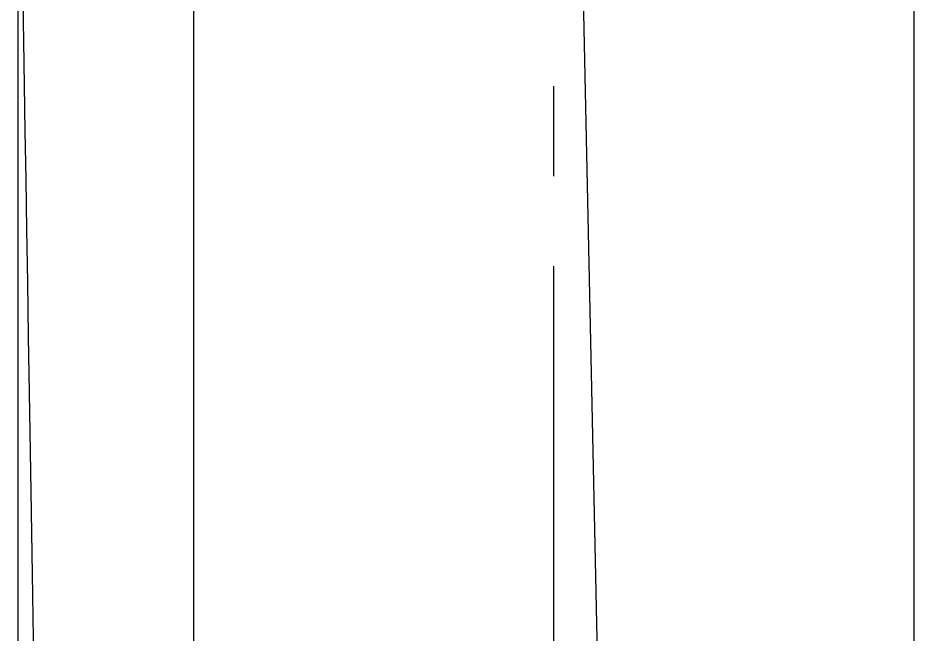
# Model space of a CAD drawing. Header units: inches. Extents: x 0 to 77285, y -118 to 40065.
# Drawn here: x 47459.47 to 47471.91, y 16461.69 to 16470.25 of the extents above; entities that cross this region are included whole.
import ezdxf

# ---------------------------------------------------------------- set-up
doc = ezdxf.new("R2010")
doc.units = ezdxf.units.IN
doc.header["$LTSCALE"] = 5
doc.header["$MEASUREMENT"] = 0
doc.linetypes.add('CENTER', pattern=[2, 1.25, -0.25, 0.25, -0.25])
doc.layers.add('11', color=1, linetype='CENTER')
doc.layers.add('55', color=5, linetype='Continuous')

# ---------------------------------------------------------------- blocks, each defined once
blk = doc.blocks.new('A$C431c3e12')
for p, q in [((40.5, -5255), (40.5, 1375, 0)), ((50.5, -5255), (50.5, 1375, 0))]:
    blk.add_line(p, q)
at = {"layer": '11'}
blk.add_line((45.5, -5255), (45.5, 1375, 0), dxfattribs=at)
blk = doc.blocks.new('A$Ce961e380')
for p, q in [((-224.504, -17.558), (-246.004, -17.558)), ((-246.004, -25.861), (-224.504, -25.398))]:
    blk.add_line(p, q)
blk.add_lwpolyline([(-240.836, -17.888), (-239.778, -17.87), (-238.743, -17.853), (-237.73, -17.837), (-236.741, -17.82), (-235.775, -17.804), (-234.834, -17.789), (-233.918, -17.774), (-233.027, -17.759), (-232.162, -17.745), (-231.323, -17.732), (-230.511, -17.719), (-229.727, -17.706), (-228.97, -17.694), (-228.243, -17.682), (-227.544, -17.671), (-226.875, -17.66), (-226.236, -17.65), (-225.627, -17.64), (-225.05, -17.631), (-224.504, -17.622)])
blk = doc.blocks.new('A$C638f0059')
for p, q in [((-47.004, -17.558), (-68.504, -17.558)), ((-68.504, -25.861), (-47.004, -25.398))]:
    blk.add_line(p, q)
blk.add_lwpolyline([(-63.336, -17.888), (-62.278, -17.87), (-61.243, -17.853), (-60.23, -17.837), (-59.241, -17.82), (-58.275, -17.804), (-57.334, -17.789), (-56.418, -17.774), (-55.527, -17.759), (-54.662, -17.745), (-53.823, -17.732), (-53.011, -17.719), (-52.227, -17.706), (-51.47, -17.694), (-50.743, -17.682), (-50.044, -17.671), (-49.375, -17.66), (-48.736, -17.65), (-48.127, -17.64), (-47.55, -17.631), (-47.004, -17.622)])
blk = doc.blocks.new('A$C5cd82ed8')
at = {"layer": '55'}
for name, p in [('A$Ce961e380', (189.5, 72.5)), ('A$C638f0059', (12, 72.5))]:
    blk.add_blockref(name, p, dxfattribs=at)
blk = doc.blocks.new('A$C3e1dc9d3')
blk.add_blockref('A$C5cd82ed8', (-189.5, 12.5, -2129.449))

msp = doc.modelspace()

# ---------------------------------------------------------------- block references
msp.add_blockref('A$C431c3e12', (47421.41034076, 21325.55047629))
at = {"rotation": 90}
msp.add_blockref('A$C3e1dc9d3', (47526.91034076, 16695.55047629, 0.00000001), dxfattribs=at)

doc.saveas('drawing.dxf')
